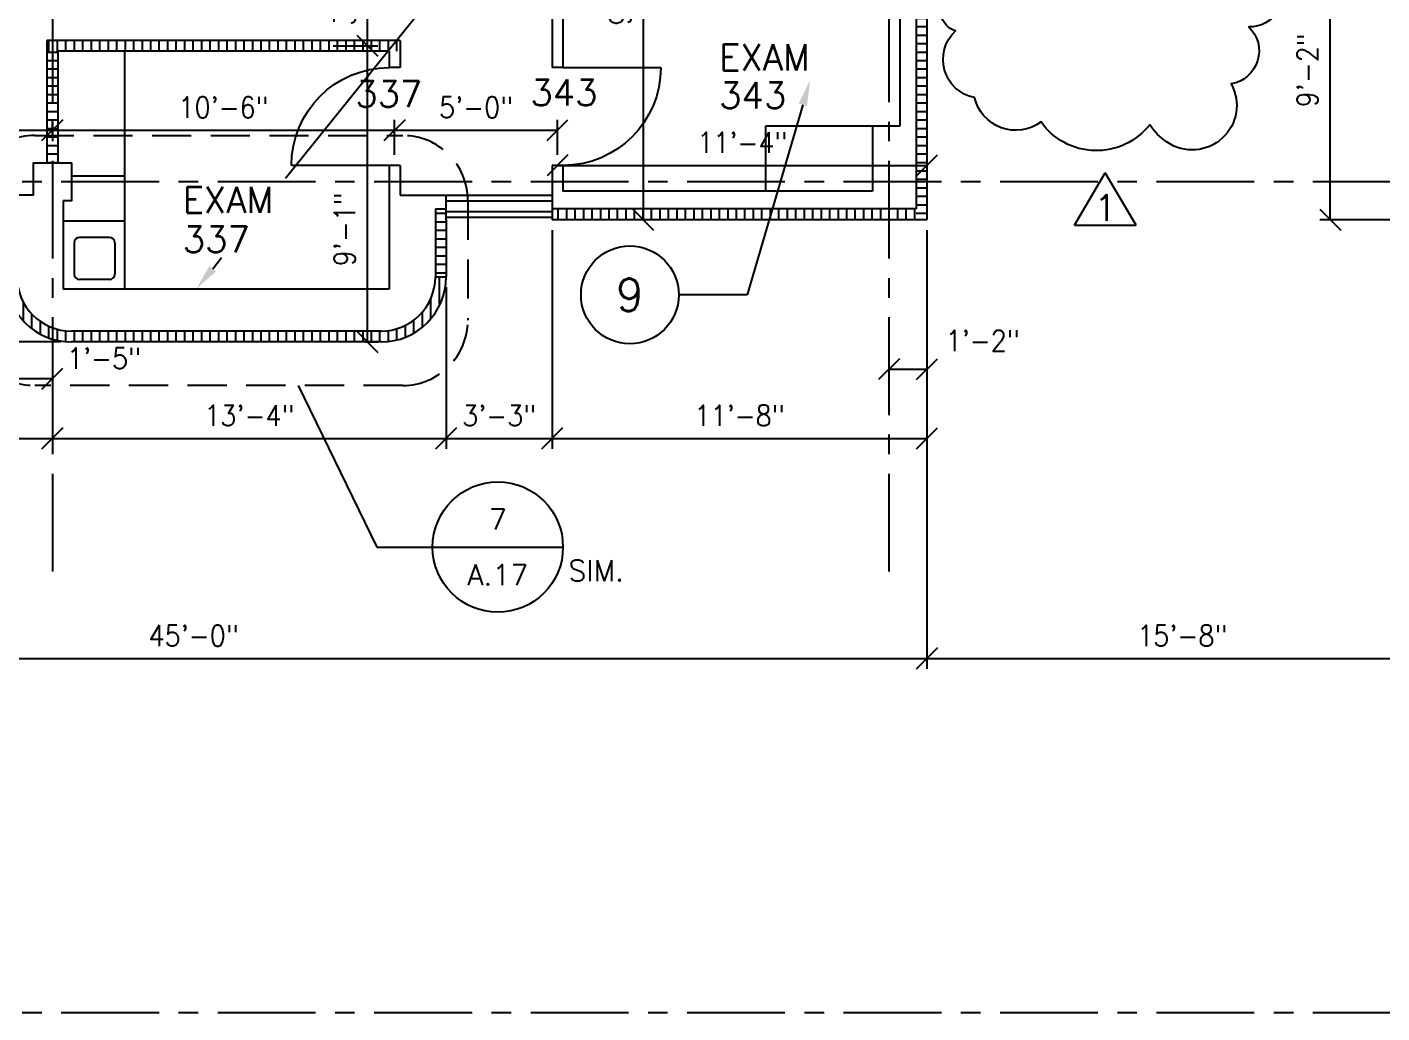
# Model space of a CAD drawing. Header units: inches. Extents: x 0 to 3828, y 0 to 2820.
# Drawn here: x 605.7 to 1104.5, y 1168 to 1530.9 of the extents above; entities that cross this region are included whole.
import ezdxf
from ezdxf.enums import TextEntityAlignment as Align

# ---------------------------------------------------------------- set-up
doc = ezdxf.new("R2010")
doc.units = ezdxf.units.IN
doc.header["$LTSCALE"] = 28.8
doc.header["$MEASUREMENT"] = 0
doc.linetypes.add('CENTER', pattern=[2, 1.25, -0.25, 0.25, -0.25])
doc.linetypes.add('DASHED', pattern=[0.75, 0.5, -0.25])
for name, color, linetype in [('A-ANNO-DIMS', 1, 'Continuous'), ('A-ANNO-TEXT', 7, 'Continuous'), ('A-DOOR', 6, 'Continuous'), ('A-FLOR-FURN', 74, 'Continuous'), ('A-GLAZ', 5, 'Continuous'), ('A-GRID', 1, 'CENTER'), ('A-WALL', 4, 'Continuous'), ('A-WALL-PATT', 9, 'Continuous')]:
    doc.layers.add(name, color=color, linetype=linetype)
doc.styles.add('RS', font='romans.shx', dxfattribs={"width": 0.9})
doc.dimstyles.get("Standard").update_dxf_attribs({"dimtxt": 0.18, "dimasz": 0.18, "dimexe": 0.18, "dimexo": 0.0625, "dimgap": 0.09, "dimtad": 0, "dimtih": 1, "dimtoh": 1, "dimdec": 4, "dimzin": 0, "dimdsep": 46, "dimtxsty": 'Standard', "dimcen": 0.09, "dimadec": 0, "dimazin": 0, "dimtfac": 1, "dimtdec": 4, "dimtofl": 0, "dimtmove": 0, "dimatfit": 3, "dimfxl": 0, "dimtolj": 1, "dimtzin": 0, "dimarcsym": 0})
pattern_1 = [(90, (-655, -97), (-3.125, 7e-16), [])]
pattern_2 = [(0, (-655, -97), (1e-15, 3.125), [])]

# ---------------------------------------------------------------- blocks, each defined once
blk = doc.blocks.new('C012')
blk.add_line((0, 0), (-36, 0))
blk.add_arc((0, 0), 36, 180, 270)
blk = doc.blocks.new('C002')
blk.add_circle((0, 0), 18)
blk = doc.blocks.new('C009')
for p, q in [((0, 0), (11.33, 19.24)), ((22.66, 0), (11.33, 19.24)), ((0, 0), (22.66, 0))]:
    blk.add_line(p, q)
blk = doc.blocks.new('_OBLIQUE')
at = {"color": 0, "linetype": 'ByBlock', "lineweight": -2}
blk.add_line((-0.5, -0.5), (0.5, 0.5), dxfattribs=at)
blk = doc.blocks.new('*D156')
at = {"layer": 'A-ANNO-DIMS', "color": 0}
for p, q in [((397, 1456.16), (397, 1294.66)), ((937, 1456.16), (937, 1294.66)), ((397, 1298.5), (937, 1298.5))]:
    blk.add_line(p, q, dxfattribs=at)
at = {"layer": 'Defpoints', "color": 0}
for p in [(397, 1460), (937, 1460), (937, 1298.5)]:
    blk.add_point(p, dxfattribs=at)
at = {"layer": 'A-ANNO-DIMS', "color": 0, "xscale": 7.68, "yscale": 7.68, "zscale": 7.68, "rotation": 180}
blk.add_blockref('_OBLIQUE', (397, 1298.5), dxfattribs=at)
at = {"layer": 'A-ANNO-DIMS', "color": 0, "xscale": 7.68, "yscale": 7.68, "zscale": 7.68}
blk.add_blockref('_OBLIQUE', (937, 1298.5), dxfattribs=at)
at = {"layer": 'A-ANNO-DIMS', "color": 7, "insert": (667, 1306.91), "char_height": 7.68, "attachment_point": 5, "style": 'RS'}
blk.add_mtext('\\A1;45\'-0"', dxfattribs=at)
blk = doc.blocks.new('*D160')
at = {"layer": 'A-ANNO-DIMS', "color": 0}
for p, q in [((598, 1435.16), (598, 1375.66)), ((615, 1390.66), (615, 1375.66)), ((598, 1379.5), (615, 1379.5))]:
    blk.add_line(p, q, dxfattribs=at)
at = {"layer": 'Defpoints', "color": 0}
for p in [(598, 1439), (615, 1394.5), (615, 1379.5)]:
    blk.add_point(p, dxfattribs=at)
at = {"layer": 'A-ANNO-DIMS', "color": 0, "xscale": 7.68, "yscale": 7.68, "zscale": 7.68, "rotation": 180}
blk.add_blockref('_OBLIQUE', (598, 1379.5), dxfattribs=at)
at = {"layer": 'A-ANNO-DIMS', "color": 0, "xscale": 7.68, "yscale": 7.68, "zscale": 7.68}
blk.add_blockref('_OBLIQUE', (615, 1379.5), dxfattribs=at)
blk = doc.blocks.new('*D161')
at = {"layer": 'A-ANNO-DIMS', "color": 0}
for p, q in [((760, 1435.16), (760, 1375.66)), ((615, 1390.66), (615, 1375.66)), ((615, 1379.5), (760, 1379.5))]:
    blk.add_line(p, q, dxfattribs=at)
at = {"layer": 'Defpoints', "color": 0}
for p in [(760, 1439), (615, 1394.5), (760, 1379.5)]:
    blk.add_point(p, dxfattribs=at)
at = {"layer": 'A-ANNO-DIMS', "color": 0, "xscale": 7.68, "yscale": 7.68, "zscale": 7.68, "rotation": 180}
blk.add_blockref('_OBLIQUE', (615, 1379.5), dxfattribs=at)
at = {"layer": 'A-ANNO-DIMS', "color": 0, "xscale": 7.68, "yscale": 7.68, "zscale": 7.68}
blk.add_blockref('_OBLIQUE', (760, 1379.5), dxfattribs=at)
at = {"layer": 'A-ANNO-DIMS', "color": 7, "insert": (687.5, 1387.91), "char_height": 7.68, "attachment_point": 5, "style": 'RS'}
blk.add_mtext('\\A1;13\'-4"', dxfattribs=at)
blk = doc.blocks.new('*D162')
at = {"layer": 'A-ANNO-DIMS', "color": 0}
for p, q in [((799, 1456.16), (799, 1375.66)), ((760, 1435.16), (760, 1375.66)), ((760, 1379.5), (799, 1379.5))]:
    blk.add_line(p, q, dxfattribs=at)
at = {"layer": 'Defpoints', "color": 0}
for p in [(799, 1460), (760, 1439), (799, 1379.5)]:
    blk.add_point(p, dxfattribs=at)
at = {"layer": 'A-ANNO-DIMS', "color": 0, "xscale": 7.68, "yscale": 7.68, "zscale": 7.68, "rotation": 180}
blk.add_blockref('_OBLIQUE', (760, 1379.5), dxfattribs=at)
at = {"layer": 'A-ANNO-DIMS', "color": 0, "xscale": 7.68, "yscale": 7.68, "zscale": 7.68}
blk.add_blockref('_OBLIQUE', (799, 1379.5), dxfattribs=at)
at = {"layer": 'A-ANNO-DIMS', "color": 7, "insert": (779.5, 1387.91), "char_height": 7.68, "attachment_point": 5, "style": 'RS'}
blk.add_mtext('\\A1;3\'-3"', dxfattribs=at)
blk = doc.blocks.new('*D163')
at = {"layer": 'A-ANNO-DIMS', "color": 0}
for p, q in [((799, 1456.16), (799, 1375.66)), ((799, 1379.5), (937, 1379.5)), ((937, 1380.16), (937, 1375.66))]:
    blk.add_line(p, q, dxfattribs=at)
at = {"layer": 'Defpoints', "color": 0}
for p in [(799, 1460), (937, 1384), (937, 1379.5)]:
    blk.add_point(p, dxfattribs=at)
at = {"layer": 'A-ANNO-DIMS', "color": 0, "xscale": 7.68, "yscale": 7.68, "zscale": 7.68, "rotation": 180}
blk.add_blockref('_OBLIQUE', (799, 1379.5), dxfattribs=at)
at = {"layer": 'A-ANNO-DIMS', "color": 0, "xscale": 7.68, "yscale": 7.68, "zscale": 7.68}
blk.add_blockref('_OBLIQUE', (937, 1379.5), dxfattribs=at)
at = {"layer": 'A-ANNO-DIMS', "color": 7, "insert": (868, 1387.91), "char_height": 7.68, "attachment_point": 5, "style": 'RS'}
blk.add_mtext('\\A1;11\'-8"', dxfattribs=at)
blk = doc.blocks.new('*D164')
at = {"layer": 'A-ANNO-DIMS', "color": 0}
blk.add_line((923, 1405), (937, 1405), dxfattribs=at)
at = {"layer": 'Defpoints', "color": 0}
for p in [(923, 1405), (937, 1405), (937, 1405)]:
    blk.add_point(p, dxfattribs=at)
at = {"layer": 'A-ANNO-DIMS', "color": 0, "xscale": 7.68, "yscale": 7.68, "zscale": 7.68, "rotation": 180}
blk.add_blockref('_OBLIQUE', (923, 1405), dxfattribs=at)
at = {"layer": 'A-ANNO-DIMS', "color": 0, "xscale": 7.68, "yscale": 7.68, "zscale": 7.68}
blk.add_blockref('_OBLIQUE', (937, 1405), dxfattribs=at)
at = {"layer": 'A-ANNO-DIMS', "color": 7, "insert": (957.5, 1415.5), "char_height": 7.68, "attachment_point": 5, "style": 'RS'}
blk.add_mtext('\\A1;1\'-2"', dxfattribs=at)
blk = doc.blocks.new('*D15')
at = {"layer": 'A-ANNO-DIMS', "color": 0}
blk.add_line((598, 1401.5), (615, 1401.5), dxfattribs=at)
at = {"layer": 'Defpoints', "color": 0}
for p in [(598, 1401.5), (615, 1401.5), (615, 1401.5)]:
    blk.add_point(p, dxfattribs=at)
at = {"layer": 'A-ANNO-DIMS', "color": 0, "xscale": 7.68, "yscale": 7.68, "zscale": 7.68, "rotation": 180}
blk.add_blockref('_OBLIQUE', (598, 1401.5), dxfattribs=at)
at = {"layer": 'A-ANNO-DIMS', "color": 0, "xscale": 7.68, "yscale": 7.68, "zscale": 7.68}
blk.add_blockref('_OBLIQUE', (615, 1401.5), dxfattribs=at)
at = {"layer": 'A-ANNO-DIMS', "color": 7, "insert": (634, 1409), "char_height": 7.68, "attachment_point": 5, "style": 'RS'}
blk.add_mtext('\\A1;1\'-5"', dxfattribs=at)
blk = doc.blocks.new('*D175')
at = {"layer": 'A-ANNO-DIMS', "color": 0}
for p, q in [((393.16, 1460), (218.16, 1460)), ((222, 1415), (222, 1460)), ((618.16, 1415), (218.16, 1415))]:
    blk.add_line(p, q, dxfattribs=at)
at = {"layer": 'Defpoints', "color": 0}
for p in [(222, 1460), (397, 1460), (622, 1415)]:
    blk.add_point(p, dxfattribs=at)
at = {"layer": 'A-ANNO-DIMS', "color": 0, "xscale": 7.68, "yscale": 7.68, "zscale": 7.68}
for p, rotation in [((222, 1460), 90), ((222, 1415), 270)]:
    blk.add_blockref('_OBLIQUE', p, dxfattribs=dict(at, rotation=rotation))
at = {"layer": 'A-ANNO-DIMS', "color": 7, "insert": (213.59, 1437.5), "char_height": 7.68, "attachment_point": 5, "rotation": 90, "style": 'RS'}
blk.add_mtext('\\A1;3\'-9"', dxfattribs=at)
blk = doc.blocks.new('*D245')
at = {"layer": 'A-ANNO-DIMS', "color": 0}
for p, q in [((555, 1486.84), (555, 1496.84)), ((615, 1490.34), (615, 1496.84)), ((555, 1493), (615, 1493))]:
    blk.add_line(p, q, dxfattribs=at)
at = {"layer": 'Defpoints', "color": 0}
for p in [(615, 1493), (615, 1486.5), (555, 1483)]:
    blk.add_point(p, dxfattribs=at)
at = {"layer": 'A-ANNO-DIMS', "color": 0, "xscale": 7.68, "yscale": 7.68, "zscale": 7.68, "rotation": 180}
blk.add_blockref('_OBLIQUE', (555, 1493), dxfattribs=at)
at = {"layer": 'A-ANNO-DIMS', "color": 0, "xscale": 7.68, "yscale": 7.68, "zscale": 7.68}
blk.add_blockref('_OBLIQUE', (615, 1493), dxfattribs=at)
at = {"layer": 'A-ANNO-DIMS', "color": 7, "insert": (585, 1501.41), "char_height": 7.68, "attachment_point": 5, "style": 'RS'}
blk.add_mtext('\\A1;5\'-0"', dxfattribs=at)
blk = doc.blocks.new('*D246')
at = {"layer": 'A-ANNO-DIMS', "color": 0}
for p, q in [((615, 1490.34), (615, 1496.84)), ((741, 1483.84), (741, 1496.84)), ((615, 1493), (741, 1493))]:
    blk.add_line(p, q, dxfattribs=at)
at = {"layer": 'Defpoints', "color": 0}
for p in [(741, 1493), (615, 1486.5), (741, 1480)]:
    blk.add_point(p, dxfattribs=at)
at = {"layer": 'A-ANNO-DIMS', "color": 0, "xscale": 7.68, "yscale": 7.68, "zscale": 7.68, "rotation": 180}
blk.add_blockref('_OBLIQUE', (615, 1493), dxfattribs=at)
at = {"layer": 'A-ANNO-DIMS', "color": 0, "xscale": 7.68, "yscale": 7.68, "zscale": 7.68}
blk.add_blockref('_OBLIQUE', (741, 1493), dxfattribs=at)
at = {"layer": 'A-ANNO-DIMS', "color": 7, "insert": (678, 1501.41), "char_height": 7.68, "attachment_point": 5, "style": 'RS'}
blk.add_mtext('\\A1;10\'-6"', dxfattribs=at)
blk = doc.blocks.new('*D247')
at = {"layer": 'A-ANNO-DIMS', "color": 0}
for p, q in [((741, 1483.84), (741, 1496.84)), ((801, 1483.84), (801, 1496.84)), ((741, 1493), (801, 1493))]:
    blk.add_line(p, q, dxfattribs=at)
at = {"layer": 'Defpoints', "color": 0}
for p in [(801, 1493), (741, 1480), (801, 1480)]:
    blk.add_point(p, dxfattribs=at)
at = {"layer": 'A-ANNO-DIMS', "color": 0, "xscale": 7.68, "yscale": 7.68, "zscale": 7.68, "rotation": 180}
blk.add_blockref('_OBLIQUE', (741, 1493), dxfattribs=at)
at = {"layer": 'A-ANNO-DIMS', "color": 0, "xscale": 7.68, "yscale": 7.68, "zscale": 7.68}
blk.add_blockref('_OBLIQUE', (801, 1493), dxfattribs=at)
at = {"layer": 'A-ANNO-DIMS', "color": 7, "insert": (771, 1501.41), "char_height": 7.68, "attachment_point": 5, "style": 'RS'}
blk.add_mtext('\\A1;5\'-0"', dxfattribs=at)
blk = doc.blocks.new('*D248')
at = {"layer": 'A-ANNO-DIMS', "color": 0}
blk.add_line((801, 1480), (937, 1480), dxfattribs=at)
at = {"layer": 'Defpoints', "color": 0}
for p in [(801, 1480), (937, 1480), (937, 1480)]:
    blk.add_point(p, dxfattribs=at)
at = {"layer": 'A-ANNO-DIMS', "color": 0, "xscale": 7.68, "yscale": 7.68, "zscale": 7.68, "rotation": 180}
blk.add_blockref('_OBLIQUE', (801, 1480), dxfattribs=at)
at = {"layer": 'A-ANNO-DIMS', "color": 0, "xscale": 7.68, "yscale": 7.68, "zscale": 7.68}
blk.add_blockref('_OBLIQUE', (937, 1480), dxfattribs=at)
at = {"layer": 'A-ANNO-DIMS', "color": 7, "insert": (869, 1488.41), "char_height": 7.68, "attachment_point": 5, "style": 'RS'}
blk.add_mtext('\\A1;11\'-4"', dxfattribs=at)
blk = doc.blocks.new('*D42')
at = {"layer": 'A-ANNO-DIMS', "color": 0}
for p, q in [((821.84, 1572), (836.34, 1572)), ((832.5, 1572), (832.5, 1460))]:
    blk.add_line(p, q, dxfattribs=at)
at = {"layer": 'Defpoints', "color": 0}
for p in [(818, 1572), (832.5, 1460), (832.5, 1460)]:
    blk.add_point(p, dxfattribs=at)
at = {"layer": 'A-ANNO-DIMS', "color": 0, "xscale": 7.68, "yscale": 7.68, "zscale": 7.68}
for p, rotation in [((832.5, 1572), 90), ((832.5, 1460), 270)]:
    blk.add_blockref('_OBLIQUE', p, dxfattribs=dict(at, rotation=rotation))
at = {"layer": 'A-ANNO-DIMS', "color": 7, "insert": (824.09, 1545), "char_height": 7.68, "attachment_point": 5, "rotation": 90, "style": 'RS'}
blk.add_mtext('\\A1;9\'-4"', dxfattribs=at)
blk = doc.blocks.new('*D249')
at = {"layer": 'A-ANNO-DIMS', "color": 0}
for p, q in [((718.34, 1524), (734.84, 1524)), ((731, 1415), (731, 1524)), ((730.34, 1415), (734.84, 1415))]:
    blk.add_line(p, q, dxfattribs=at)
at = {"layer": 'Defpoints', "color": 0}
for p in [(714.5, 1524), (731, 1524), (726.5, 1415)]:
    blk.add_point(p, dxfattribs=at)
at = {"layer": 'A-ANNO-DIMS', "color": 0, "xscale": 7.68, "yscale": 7.68, "zscale": 7.68}
for p, rotation in [((731, 1524), 90), ((731, 1415), 270)]:
    blk.add_blockref('_OBLIQUE', p, dxfattribs=dict(at, rotation=rotation))
at = {"layer": 'A-ANNO-DIMS', "color": 7, "insert": (722.59, 1456.5), "char_height": 7.68, "attachment_point": 5, "rotation": 90, "style": 'RS'}
blk.add_mtext('\\A1;9\'-1"', dxfattribs=at)
blk = doc.blocks.new('*D43')
at = {"layer": 'A-ANNO-DIMS', "color": 0}
for p, q in [((722.84, 1566), (734.84, 1566)), ((731, 1524), (731, 1566)), ((718.34, 1524), (734.84, 1524))]:
    blk.add_line(p, q, dxfattribs=at)
at = {"layer": 'Defpoints', "color": 0}
for p in [(719, 1566), (731, 1566), (714.5, 1524)]:
    blk.add_point(p, dxfattribs=at)
at = {"layer": 'A-ANNO-DIMS', "color": 0, "xscale": 7.68, "yscale": 7.68, "zscale": 7.68}
for p, rotation in [((731, 1566), 90), ((731, 1524), 270)]:
    blk.add_blockref('_OBLIQUE', p, dxfattribs=dict(at, rotation=rotation))
at = {"layer": 'A-ANNO-DIMS', "color": 7, "insert": (722.59, 1545), "char_height": 7.68, "attachment_point": 5, "rotation": 90, "style": 'RS'}
blk.add_mtext('\\A1;3\'-6"', dxfattribs=at)
blk = doc.blocks.new('*D316')
at = {"layer": 'A-ANNO-DIMS', "color": 0}
for p, q in [((937, 1456.16), (937, 1294.66)), ((1125, 1456.16), (1125, 1294.66)), ((937, 1298.5), (1125, 1298.5))]:
    blk.add_line(p, q, dxfattribs=at)
at = {"layer": 'Defpoints', "color": 0}
for p in [(937, 1460), (1125, 1460), (1125, 1298.5)]:
    blk.add_point(p, dxfattribs=at)
at = {"layer": 'A-ANNO-DIMS', "color": 0, "xscale": 7.68, "yscale": 7.68, "zscale": 7.68, "rotation": 180}
blk.add_blockref('_OBLIQUE', (937, 1298.5), dxfattribs=at)
at = {"layer": 'A-ANNO-DIMS', "color": 0, "xscale": 7.68, "yscale": 7.68, "zscale": 7.68}
blk.add_blockref('_OBLIQUE', (1125, 1298.5), dxfattribs=at)
at = {"layer": 'A-ANNO-DIMS', "color": 7, "insert": (1031, 1306.91), "char_height": 7.68, "attachment_point": 5, "style": 'RS'}
blk.add_mtext('\\A1;15\'-8"', dxfattribs=at)
blk = doc.blocks.new('*D319')
at = {"layer": 'A-ANNO-DIMS', "color": 0}
for p, q in [((1085.5, 1460), (1085.5, 1570)), ((1088.84, 1570), (1089.34, 1570)), ((1121.16, 1460), (1081.66, 1460))]:
    blk.add_line(p, q, dxfattribs=at)
at = {"layer": 'Defpoints', "color": 0}
for p in [(1085, 1570), (1085.5, 1570), (1125, 1460)]:
    blk.add_point(p, dxfattribs=at)
at = {"layer": 'A-ANNO-DIMS', "color": 0, "xscale": 7.68, "yscale": 7.68, "zscale": 7.68}
for p, rotation in [((1085.5, 1570), 90), ((1085.5, 1460), 270)]:
    blk.add_blockref('_OBLIQUE', p, dxfattribs=dict(at, rotation=rotation))
at = {"layer": 'A-ANNO-DIMS', "color": 7, "insert": (1077.09, 1515), "char_height": 7.68, "attachment_point": 5, "rotation": 90, "style": 'RS'}
blk.add_mtext('\\A1;9\'-2"', dxfattribs=at)

msp = doc.modelspace()

# ---------------------------------------------------------------- hatches: boundary and pattern name
at = {"layer": 'A-WALL-PATT'}
h = msp.add_hatch(dxfattribs=at)
h.set_pattern_fill('ANSI31', color=256, scale=25, angle=315, style=0)
h.set_pattern_definition(pattern_2)
h.paths.add_polyline_path([(937, 1664), (933, 1664), (933, 1460), (937, 1460)])
h = msp.add_hatch(dxfattribs=at)
h.set_pattern_fill('ANSI31', color=256, scale=25, angle=45, style=0)
h.set_pattern_definition(pattern_1)
h.paths.add_polyline_path([(743, 1526), (613, 1526), (613, 1522), (743, 1522)])
h = msp.add_hatch(dxfattribs=at)
h.set_pattern_fill('ANSI31', color=256, scale=25, angle=315, style=0)
h.set_pattern_definition(pattern_2)
h.paths.add_polyline_path([(617, 1522), (613, 1522), (613, 1481), (617, 1481)])
h = msp.add_hatch(dxfattribs=at)
h.set_pattern_fill('ANSI31', color=256, scale=25, angle=315, style=0)
h.set_pattern_definition(pattern_2)
h.paths.add_polyline_path([(760, 1460), (760, 1464), (756, 1464), (756, 1439), (760, 1439)])
h = msp.add_hatch(dxfattribs=at)
h.set_pattern_fill('ANSI31', color=256, scale=25, angle=45, style=0)
h.set_pattern_definition(pattern_1)
h.paths.add_polyline_path([(933, 1464), (799, 1464), (799, 1460), (933, 1460)])
h = msp.add_hatch(dxfattribs=at)
h.set_pattern_fill('ANSI31', color=256, scale=25, angle=45, style=0)
h.set_pattern_definition(pattern_1)
h.paths.add_polyline_path([(760, 1439), (756, 1439, -0.414213562), (736, 1419), (622, 1419, -0.414213562), (602, 1439), (598, 1439, 0.414213562), (622, 1415), (736, 1415, 0.414213562)])

# ---------------------------------------------------------------- linework, layer by layer
at = {"layer": 'A-ANNO-TEXT'}
for p, q in [((700.81012, 1475.25031), (758.84425, 1547.32896)), ((891.30074, 1502.28729), (870.80935, 1432.3493)), ((674.02052, 1441.97752), (677.30633, 1446.05851)), ((870.80935, 1432.3493), (845.63273, 1432.3493)), ((705.5, 1399), (734.5, 1339.5)), ((734.5, 1339.5), (803, 1339.5))]:
    msp.add_line(p, q, dxfattribs=at)
msp.add_lwpolyline([(953.5, 1544, -0.898939173), (962.5, 1555, -0.803118021), (979, 1564, -0.576482148), (996.5, 1568.5, -0.635295396), (1015, 1565.5, -0.403929663), (1038.5, 1566, -0.477072008), (1054, 1561, -0.612430411), (1063, 1560.5, -1.400564821), (1066.5, 1549, -0.578088367), (1055.5, 1531, -0.617015305), (1049, 1510, -0.786891418), (1025.5, 1488.5, -0.096794525), (1019, 1495, -0.503128892), (979, 1496, -0.540467479), (954.5, 1505, -0.614584425), (947.5, 1529.5, -1.046390716), (953.07333, 1544.4728, -0.661708591)], format="xyb", dxfattribs=at)
at = {"layer": 'A-ANNO-TEXT', "linetype": 'DASHED'}
msp.add_lwpolyline([(608.5, 1491), (744, 1491, -0.414213562), (768, 1467), (768, 1423, -0.414213562), (744, 1399), (608.5, 1399, -0.414213562), (584.5, 1423), (584.5, 1467, -0.414213562)], format="xyb", close=True, dxfattribs=at)
at = {"layer": 'A-ANNO-TEXT'}
msp.add_circle((779, 1339.5), 24, dxfattribs=at)
for points in [[(889.76528, 1502.73717), (892.83619, 1501.83742), (894, 1511.5)], [(675.26678, 1440.9741), (672.77427, 1442.98094), (668, 1434.5)]]:
    msp.add_solid(points, dxfattribs=at)
at = {"layer": 'A-FLOR-FURN'}
for p, q in [((641.5, 1522), (641.5, 1434.5)), ((877.5, 1494.5), (877.5, 1470.5)), ((917, 1494.5), (877.5, 1494.5)), ((641.5, 1476), (622, 1476)), ((641.5, 1459.5), (619, 1459.5)), ((636, 1453.5), (625, 1453.5)), ((623, 1451.5), (623, 1440)), ((638, 1451.5), (638, 1440)), ((636, 1438), (625, 1438))]:
    msp.add_line(p, q, dxfattribs=at)
for centre, start, end in [((625, 1451.5), 90, 180), ((636, 1451.5), 0, 90), ((625, 1440), 180, 270), ((636, 1440), 270, 0)]:
    msp.add_arc(centre, 2, start, end, dxfattribs=at)
at = {"layer": 'A-GLAZ'}
for p, q in [((760, 1469), (799, 1469)), ((760, 1467), (799, 1467)), ((760, 1463), (799, 1463)), ((760, 1461), (799, 1461))]:
    msp.add_line(p, q, dxfattribs=at)
at = {"layer": 'A-GRID'}
for p, q in [((615, 2518.5), (615, 1325.5)), ((923, 2518.5), (923, 1325.5)), ((2785.5, 1474), (135.5, 1474)), ((2785.5, 1168), (135.5, 1168))]:
    msp.add_line(p, q, dxfattribs=at)
at = {"layer": 'A-WALL'}
for p, q in [((937, 1664), (937, 1460)), ((933, 1660), (933, 1464)), ((927, 1634), (927, 1494.5)), ((799, 1583.72291), (799, 1516)), ((803, 1570), (803, 1516)), ((743, 1526), (613, 1526)), ((613, 1526), (613, 1481)), ((739, 1522), (617, 1522)), ((617, 1522), (617, 1481)), ((739, 1522), (739, 1516)), ((743, 1526), (743, 1516)), ((743, 1516), (739, 1516)), ((803, 1516), (799, 1516)), ((917, 1494.5), (917, 1470.5)), ((927, 1494.5), (917, 1494.5)), ((743, 1480), (739, 1480)), ((739, 1480), (739, 1434.5)), ((743, 1480), (743, 1469)), ((803, 1480), (799, 1480)), ((799, 1480), (799, 1460)), ((803, 1480), (803, 1470.5)), ((608, 1469), (598, 1469)), ((619, 1467), (619, 1434.5)), ((743, 1469), (760, 1469)), ((760, 1464), (760, 1469)), ((917, 1470.5), (803, 1470.5)), ((756, 1464), (756, 1439)), ((756, 1464), (760, 1464)), ((760, 1460), (760, 1464)), ((933, 1464), (799, 1464)), ((760, 1460), (760, 1439)), ((937, 1460), (799, 1460)), ((641.5, 1434.5), (619, 1434.5)), ((739, 1434.5), (641.5, 1434.5)), ((736, 1419), (622, 1419)), ((736, 1415), (622, 1415))]:
    msp.add_line(p, q, dxfattribs=at)
msp.add_lwpolyline([(608, 1469), (608, 1481), (622, 1481), (622, 1467), (619, 1467)], dxfattribs=at)
for centre, radius, start, end in [((622, 1439), 24, 180, 270), ((622, 1439), 20, 180, 270), ((736, 1439), 24, 270, 0), ((736, 1439), 20, 270, 0)]:
    msp.add_arc(centre, radius, start, end, dxfattribs=at)
at = {"layer": 'A-WALL-PATT'}
msp.add_line((756, 1439), (760, 1439), dxfattribs=at)

# ---------------------------------------------------------------- block references
at = {"layer": 'A-ANNO-TEXT'}
for name, p in [('C009', (991.34126, 1458)), ('C002', (827.63273, 1432.3493))]:
    msp.add_blockref(name, p, dxfattribs=at)
at = {"layer": 'A-DOOR', "xscale": -1, "rotation": 180}
msp.add_blockref('C012', (739, 1480), dxfattribs=at)
at = {"layer": 'A-DOOR', "xscale": -1}
msp.add_blockref('C012', (803, 1516), dxfattribs=at)

# ---------------------------------------------------------------- texts
at = {"layer": 'A-ANNO-TEXT', "style": 'RS'}
for s, height, p in [('EXAM', 9.6, (860.5, 1515)), ('343', 9.6, (791, 1502)), ('337', 9.6, (726.5, 1501.5)), ('343', 9.6, (860.5, 1501)), ('EXAM', 9.6, (663, 1462.5)), ('337', 9.6, (663, 1448)), ('SIM.', 7.68, (805, 1327))]:
    msp.add_text(s, height=height, dxfattribs=at).set_placement(p)
for s, height, p in [('1', 9.6, (1002.67063, 1464.41419)), ('9', 12, (827.63273, 1432.3493)), ('7', 7.68, (779, 1349.75)), ('A.17', 7.68, (779, 1329.25))]:
    msp.add_text(s, height=height, dxfattribs=at).set_placement(p, align=Align.MIDDLE)

# ---------------------------------------------------------------- dimensions: what is measured, and where the dimension line sits
at = {"layer": 'A-ANNO-DIMS'}
for base, p1, p2, picture, middle in [((832.5, 1460), (818, 1572), (832.5, 1460), '*D42', (824.08857, 1545)), ((731, 1524), (726.5, 1415), (714.5, 1524), '*D249', (722.58857, 1456.5))]:
    dim = msp.add_linear_dim(base=base, p1=p1, p2=p2, angle=90, dimstyle='Standard', override={"dimscale": 96, "dimtxt": 0.08, "dimasz": 0.08, "dimexe": 0.04, "dimexo": 0.04, "dimgap": 0.04, "dimtad": 1, "dimtih": 0, "dimtoh": 0, "dimzin": 3, "dimlunit": 4, "dimtxsty": 'RS', "dimblk": 'OBLIQUE', "dimclrt": 7, "dimtofl": 1, "dimtmove": 2}, dxfattribs=at)
    dim.commit()
    dim.dimension.update_dxf_attribs({"geometry": picture, "text_midpoint": middle, "dimtype": 160})
for base, p1, p2, picture, middle in [((1085.5, 1570), (1125, 1460), (1085, 1570), '*D319', (1077.08857, 1515)), ((731, 1566), (714.5, 1524), (719, 1566), '*D43', (722.58857, 1545)), ((222, 1460), (622, 1415), (397, 1460), '*D175', (213.58857, 1437.5))]:
    dim = msp.add_linear_dim(base=base, p1=p1, p2=p2, angle=90, dimstyle='Standard', override={"dimscale": 96, "dimtxt": 0.08, "dimasz": 0.08, "dimexe": 0.04, "dimexo": 0.04, "dimgap": 0.04, "dimtad": 1, "dimtih": 0, "dimtoh": 0, "dimzin": 3, "dimlunit": 4, "dimtxsty": 'RS', "dimblk": 'OBLIQUE', "dimclrt": 7, "dimtofl": 1, "dimtmove": 2}, dxfattribs=at)
    dim.commit()
    dim.dimension.update_dxf_attribs({"geometry": picture, "text_midpoint": middle})
for base, p1, p2, picture, middle in [((615, 1493), (555, 1483), (615, 1486.5), '*D245', (585, 1501.41143)), ((741, 1493), (615, 1486.5), (741, 1480), '*D246', (678, 1501.41143)), ((801, 1493), (741, 1480), (801, 1480), '*D247', (771, 1501.41143)), ((937, 1480), (801, 1480), (937, 1480), '*D248', (869, 1488.41143)), ((937, 1298.5), (397, 1460), (937, 1460), '*D156', (667, 1306.91143)), ((799, 1379.5), (760, 1439), (799, 1460), '*D162', (779.5, 1387.91143)), ((1125, 1298.5), (937, 1460), (1125, 1460), '*D316', (1031, 1306.91143))]:
    dim = msp.add_linear_dim(base=base, p1=p1, p2=p2, dimstyle='Standard', override={"dimscale": 96, "dimtxt": 0.08, "dimasz": 0.08, "dimexe": 0.04, "dimexo": 0.04, "dimgap": 0.04, "dimtad": 1, "dimtih": 0, "dimtoh": 0, "dimzin": 3, "dimlunit": 4, "dimtxsty": 'RS', "dimblk": 'OBLIQUE', "dimclrt": 7, "dimtofl": 1, "dimtmove": 2}, dxfattribs=at)
    dim.commit()
    dim.dimension.update_dxf_attribs({"geometry": picture, "text_midpoint": middle})
for base, p1, p2, text, picture, middle in [((937, 1379.5), (799, 1460), (937, 1384), '11\'-8"', '*D163', (868, 1387.91143)), ((615, 1379.5), (598, 1439), (615, 1394.5), ' ', '*D160', (606.5, 1379.5)), ((760, 1379.5), (615, 1394.5), (760, 1439), '13\'-4"', '*D161', (687.5, 1387.91143))]:
    dim = msp.add_linear_dim(base=base, p1=p1, p2=p2, text=text, dimstyle='Standard', override={"dimscale": 96, "dimtxt": 0.08, "dimasz": 0.08, "dimexe": 0.04, "dimexo": 0.04, "dimgap": 0.04, "dimtad": 1, "dimtih": 0, "dimtoh": 0, "dimzin": 3, "dimlunit": 4, "dimtxsty": 'RS', "dimblk": 'OBLIQUE', "dimclrt": 7, "dimtofl": 1, "dimtmove": 2}, dxfattribs=at)
    dim.commit()
    dim.dimension.update_dxf_attribs({"geometry": picture, "text_midpoint": middle})
for base, p1, p2, picture, middle in [((937, 1405), (923, 1405), (937, 1405), '*D164', (957.5, 1415.5)), ((615, 1401.5), (598, 1401.5), (615, 1401.5), '*D15', (634, 1409))]:
    dim = msp.add_linear_dim(base=base, p1=p1, p2=p2, dimstyle='Standard', override={"dimscale": 96, "dimtxt": 0.08, "dimasz": 0.08, "dimexe": 0.04, "dimexo": 0.04, "dimgap": 0.04, "dimtad": 1, "dimtih": 0, "dimtoh": 0, "dimzin": 3, "dimlunit": 4, "dimtxsty": 'RS', "dimblk": 'OBLIQUE', "dimclrt": 7, "dimtofl": 1, "dimtmove": 2}, dxfattribs=at)
    dim.commit()
    dim.dimension.update_dxf_attribs({"geometry": picture, "text_midpoint": middle, "dimtype": 160})

doc.saveas('drawing.dxf')
